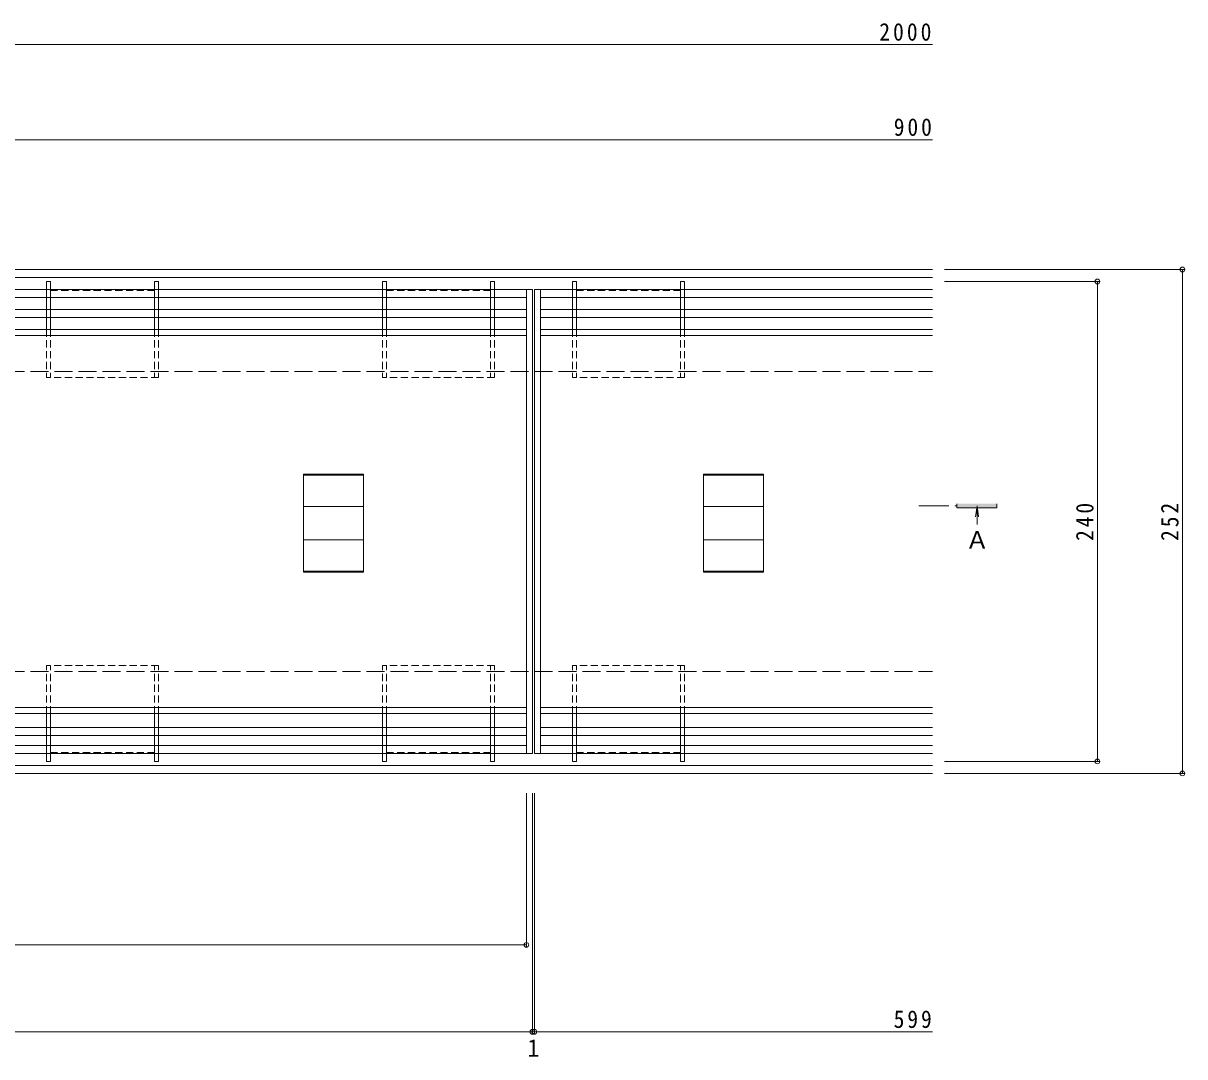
# Model space of a CAD drawing. Units: millimetres at full size, sheet at 1:3. Extents: x -1082 to 1176, y -818 to 815.
# Drawn here: x -504 to 77, y -62 to 455 of the extents above; entities that cross this region are included whole.
import ezdxf
from ezdxf.enums import TextEntityAlignment as Align

# ---------------------------------------------------------------- set-up
doc = ezdxf.new("R2010")
doc.units = ezdxf.units.MM
doc.header["$LTSCALE"] = 3
doc.header["$PDMODE"] = 32
doc.header["$PDSIZE"] = 2.4
for name, pattern in [('CHAIN1', [8, 5, -1, 1, -1]), ('DASHED1', [1.8, 1.2, -0.6]), ('DASHED3', [4, 3, -1])]:
    doc.linetypes.add(name, pattern=pattern)
for name, color, linetype, lineweight in [('B-1', 2, 'Continuous', 9), ('B-2', 3, 'Continuous', 9), ('B-3', 4, 'Continuous', 9), ('B-4', 7, 'Continuous', 9), ('B-5', 7, 'Continuous', 9), ('B-A', 2, 'Continuous', 9)]:
    doc.layers.add(name, color=color, linetype=linetype, lineweight=lineweight)
doc.styles.add('ＭＳ ゴシック', font='')
doc.styles.get('ＭＳ ゴシック').set_extended_font_data('MS Gothic')

msp = doc.modelspace()

# ---------------------------------------------------------------- linework, layer by layer
at = {"layer": 'B-1'}
for p, q in [((-1048.672, 332.134), (-49.672, 332.134)), ((-1048.672, 328.134), (-49.672, 328.134)), ((-1048.672, 84.134), (-49.672, 84.134)), ((-1048.672, 80.134), (-49.672, 80.134))]:
    msp.add_line(p, q, dxfattribs=at)
at = {"layer": 'B-1', "linetype": 'DASHED3'}
for p, q in [((-848.672, 281.134), (-49.672, 281.134)), ((-848.672, 131.135), (-49.672, 131.135))]:
    msp.add_line(p, q, dxfattribs=at)
at = {"layer": 'B-2'}
for p, q in [((-252.672, 90.134), (-252.672, 322.134)), ((-249.672, 322.134), (-249.672, 90.134)), ((-248.672, 322.134), (-248.672, 90.134)), ((-245.672, 322.134), (-245.672, 90.134)), ((-845.672, 302.134), (-252.672, 302.134)), ((-245.672, 302.134), (-49.672, 302.134)), ((-845.672, 299.134), (-252.672, 299.134)), ((-245.672, 299.134), (-49.672, 299.134)), ((-364.172, 180.814), (-364.172, 229.723)), ((-334.172, 229.723), (-364.172, 229.723)), ((-334.172, 229.223), (-364.172, 229.223)), ((-334.172, 229.723), (-334.172, 180.814)), ((-164.172, 180.814), (-164.172, 229.723)), ((-134.172, 229.723), (-164.172, 229.723)), ((-134.172, 229.223), (-164.172, 229.223)), ((-134.172, 229.723), (-134.172, 180.814)), ((-334.172, 213.634), (-364.172, 213.634)), ((-134.172, 213.634), (-164.172, 213.634)), ((-334.172, 196.902), (-364.172, 196.902)), ((-134.172, 196.902), (-164.172, 196.902)), ((-334.172, 181.314), (-364.172, 181.314)), ((-334.172, 180.814), (-364.172, 180.814)), ((-134.172, 181.314), (-164.172, 181.314)), ((-134.172, 180.814), (-164.172, 180.814)), ((-845.672, 113.134), (-252.672, 113.134)), ((-245.672, 113.134), (-49.672, 113.134)), ((-845.672, 110.134), (-252.672, 110.134)), ((-245.672, 110.134), (-49.672, 110.134))]:
    msp.add_line(p, q, dxfattribs=at)
at = {"layer": 'B-3'}
for p, q in [((-490.672, 326.134), (-492.672, 326.134)), ((-492.672, 326.134), (-492.672, 322.134)), ((-490.672, 326.134), (-490.672, 322.134)), ((-436.672, 326.134), (-438.672, 326.134)), ((-438.672, 326.134), (-438.672, 322.134)), ((-436.672, 326.134), (-436.672, 322.134)), ((-322.672, 326.134), (-324.672, 326.134)), ((-324.672, 326.134), (-324.672, 322.134)), ((-322.672, 326.134), (-322.672, 322.134)), ((-268.672, 326.134), (-270.672, 326.134)), ((-270.672, 326.134), (-270.672, 322.134)), ((-268.672, 326.134), (-268.672, 322.134)), ((-229.672, 326.134), (-229.672, 322.134)), ((-227.672, 326.134), (-229.672, 326.134)), ((-227.672, 326.134), (-227.672, 322.134)), ((-175.672, 326.134), (-175.672, 322.134)), ((-173.672, 326.134), (-175.672, 326.134)), ((-173.672, 326.134), (-173.672, 322.134)), ((-492.672, 318.134), (-492.672, 312.134)), ((-490.672, 318.134), (-490.672, 312.134)), ((-438.672, 318.134), (-438.672, 312.134)), ((-436.672, 318.134), (-436.672, 312.134)), ((-324.672, 318.134), (-324.672, 312.134)), ((-322.672, 318.134), (-322.672, 312.134)), ((-270.672, 318.134), (-270.672, 312.134)), ((-268.672, 318.134), (-268.672, 312.134)), ((-229.672, 318.134), (-229.672, 312.134)), ((-227.672, 318.134), (-227.672, 312.134)), ((-175.672, 318.134), (-175.672, 312.134)), ((-173.672, 318.134), (-173.672, 312.134)), ((-492.672, 308.134), (-492.672, 302.134)), ((-490.672, 308.134), (-490.672, 302.134)), ((-438.672, 308.134), (-438.672, 302.134)), ((-436.672, 308.134), (-436.672, 302.134)), ((-324.672, 308.134), (-324.672, 302.134)), ((-322.672, 308.134), (-322.672, 302.134)), ((-270.672, 308.134), (-270.672, 302.134)), ((-268.672, 308.134), (-268.672, 302.134)), ((-229.672, 308.134), (-229.672, 302.134)), ((-227.672, 308.134), (-227.672, 302.134)), ((-175.672, 308.134), (-175.672, 302.134)), ((-173.672, 308.134), (-173.672, 302.134)), ((-492.672, 103.134), (-492.672, 110.134)), ((-490.672, 103.134), (-490.672, 110.134)), ((-438.672, 103.134), (-438.672, 110.134)), ((-436.672, 103.134), (-436.672, 110.134)), ((-324.672, 103.134), (-324.672, 110.134)), ((-322.672, 103.134), (-322.672, 110.134)), ((-270.672, 103.134), (-270.672, 110.134)), ((-268.672, 103.134), (-268.672, 110.134)), ((-229.672, 103.134), (-229.672, 110.134)), ((-227.672, 103.134), (-227.672, 110.134)), ((-175.672, 103.134), (-175.672, 110.134)), ((-173.672, 103.134), (-173.672, 110.134)), ((-492.672, 94.134), (-492.672, 99.134)), ((-490.672, 94.134), (-490.672, 99.134)), ((-438.672, 94.134), (-438.672, 99.134)), ((-436.672, 94.134), (-436.672, 99.134)), ((-324.672, 94.134), (-324.672, 99.134)), ((-322.672, 94.134), (-322.672, 99.134)), ((-270.672, 94.134), (-270.672, 99.134)), ((-268.672, 94.134), (-268.672, 99.134)), ((-229.672, 94.134), (-229.672, 99.134)), ((-227.672, 94.134), (-227.672, 99.134)), ((-175.672, 94.134), (-175.672, 99.134)), ((-173.672, 94.134), (-173.672, 99.134)), ((-492.672, 86.135), (-492.672, 90.134)), ((-490.672, 86.135), (-490.672, 90.134)), ((-438.672, 86.135), (-438.672, 90.134)), ((-436.672, 86.135), (-436.672, 90.134)), ((-324.672, 86.135), (-324.672, 90.134)), ((-322.672, 86.135), (-322.672, 90.134)), ((-270.672, 86.135), (-270.672, 90.134)), ((-268.672, 86.135), (-268.672, 90.134)), ((-229.672, 86.135), (-229.672, 90.134)), ((-227.672, 86.135), (-227.672, 90.134)), ((-175.672, 86.135), (-175.672, 90.134)), ((-173.672, 86.135), (-173.672, 90.134)), ((-490.672, 86.135), (-492.672, 86.135)), ((-436.672, 86.135), (-438.672, 86.135)), ((-322.672, 86.135), (-324.672, 86.135)), ((-268.672, 86.135), (-270.672, 86.135)), ((-227.672, 86.135), (-229.672, 86.135)), ((-173.672, 86.135), (-175.672, 86.135))]:
    msp.add_line(p, q, dxfattribs=at)
at = {"layer": 'B-3', "linetype": 'DASHED1'}
for p, q in [((-492.672, 322.134), (-492.672, 318.134)), ((-490.672, 322.134), (-490.672, 318.134)), ((-490.672, 321.634), (-438.672, 321.634)), ((-438.672, 322.134), (-438.672, 318.134)), ((-436.672, 322.134), (-436.672, 318.134)), ((-324.672, 322.134), (-324.672, 318.134)), ((-322.672, 322.134), (-322.672, 318.134)), ((-322.672, 321.634), (-270.672, 321.634)), ((-270.672, 322.134), (-270.672, 318.134)), ((-268.672, 322.134), (-268.672, 318.134)), ((-229.672, 322.134), (-229.672, 318.134)), ((-227.672, 322.134), (-227.672, 318.134)), ((-227.672, 321.634), (-175.672, 321.634)), ((-175.672, 322.134), (-175.672, 318.134)), ((-173.672, 322.134), (-173.672, 318.134)), ((-492.672, 312.134), (-492.672, 308.134)), ((-490.672, 312.134), (-490.672, 308.134)), ((-438.672, 312.134), (-438.672, 308.134)), ((-436.672, 312.134), (-436.672, 308.134)), ((-324.672, 312.134), (-324.672, 308.134)), ((-322.672, 312.134), (-322.672, 308.134)), ((-270.672, 312.134), (-270.672, 308.134)), ((-268.672, 312.134), (-268.672, 308.134)), ((-229.672, 312.134), (-229.672, 308.134)), ((-227.672, 312.134), (-227.672, 308.134)), ((-175.672, 312.134), (-175.672, 308.134)), ((-173.672, 312.134), (-173.672, 308.134)), ((-492.672, 302.134), (-492.672, 278.134)), ((-490.672, 302.134), (-490.672, 278.134)), ((-438.672, 302.134), (-438.672, 278.134)), ((-436.672, 302.134), (-436.672, 278.134)), ((-324.672, 302.134), (-324.672, 278.134)), ((-322.672, 302.134), (-322.672, 278.134)), ((-270.672, 302.134), (-270.672, 278.134)), ((-268.672, 302.134), (-268.672, 278.134)), ((-229.672, 302.134), (-229.672, 278.134)), ((-227.672, 302.134), (-227.672, 278.134)), ((-175.672, 302.134), (-175.672, 278.134)), ((-173.672, 302.134), (-173.672, 278.134)), ((-436.672, 278.134), (-492.672, 278.134)), ((-268.672, 278.134), (-324.672, 278.134)), ((-173.672, 278.134), (-229.672, 278.134)), ((-492.672, 110.134), (-492.672, 134.134)), ((-436.672, 134.134), (-492.672, 134.134)), ((-490.672, 110.134), (-490.672, 134.134)), ((-438.672, 110.134), (-438.672, 134.134)), ((-436.672, 110.134), (-436.672, 134.134)), ((-324.672, 110.134), (-324.672, 134.134)), ((-268.672, 134.134), (-324.672, 134.134)), ((-322.672, 110.134), (-322.672, 134.134)), ((-270.672, 110.134), (-270.672, 134.134)), ((-268.672, 110.134), (-268.672, 134.134)), ((-173.672, 134.134), (-229.672, 134.134)), ((-229.672, 110.134), (-229.672, 134.134)), ((-227.672, 110.134), (-227.672, 134.134)), ((-175.672, 110.134), (-175.672, 134.134)), ((-173.672, 110.134), (-173.672, 134.134)), ((-492.672, 99.134), (-492.672, 103.134)), ((-490.672, 99.134), (-490.672, 103.134)), ((-438.672, 99.134), (-438.672, 103.134)), ((-436.672, 99.134), (-436.672, 103.134)), ((-324.672, 99.134), (-324.672, 103.134)), ((-322.672, 99.134), (-322.672, 103.134)), ((-270.672, 99.134), (-270.672, 103.134)), ((-268.672, 99.134), (-268.672, 103.134)), ((-229.672, 99.134), (-229.672, 103.134)), ((-227.672, 99.134), (-227.672, 103.134)), ((-175.672, 99.134), (-175.672, 103.134)), ((-173.672, 99.134), (-173.672, 103.134)), ((-492.672, 90.134), (-492.672, 94.134)), ((-490.672, 90.134), (-490.672, 94.134)), ((-438.672, 90.134), (-438.672, 94.134)), ((-436.672, 90.134), (-436.672, 94.134)), ((-324.672, 90.134), (-324.672, 94.134)), ((-322.672, 90.134), (-322.672, 94.134)), ((-270.672, 90.134), (-270.672, 94.134)), ((-268.672, 90.134), (-268.672, 94.134)), ((-229.672, 90.134), (-229.672, 94.134)), ((-227.672, 90.134), (-227.672, 94.134)), ((-175.672, 90.134), (-175.672, 94.134)), ((-173.672, 90.134), (-173.672, 94.134)), ((-490.672, 90.634), (-438.672, 90.634)), ((-322.672, 90.634), (-270.672, 90.634)), ((-227.672, 90.634), (-175.672, 90.634))]:
    msp.add_line(p, q, dxfattribs=at)
at = {"layer": 'B-4'}
for p, q in [((-849.172, 444.648), (-49.672, 444.648)), ((-749.172, 397.052), (-49.672, 397.052)), ((76.243, 332.134), (-43.672, 332.134)), ((75.343, 332.134), (75.343, 80.134)), ((33.741, 326.134), (-43.672, 326.134)), ((32.841, 326.134), (32.841, 86.134)), ((33.741, 86.134), (-43.672, 86.134)), ((76.243, 80.134), (-43.672, 80.134)), ((-252.672, -6.541), (-252.672, 70.246)), ((-249.672, -49.973), (-249.672, 70.246)), ((-248.672, -49.973), (-248.672, 70.246)), ((-845.672, -5.641), (-252.672, -5.641)), ((-848.672, -49.073), (-249.672, -49.073)), ((-249.672, -49.073), (-248.672, -49.073)), ((-248.672, -49.073), (-49.672, -49.073))]:
    msp.add_line(p, q, dxfattribs=at)
for p in [(75.343, 332.134), (32.841, 326.134), (32.841, 86.134), (75.343, 80.134), (-252.672, -5.641), (-249.672, -49.073), (-248.672, -49.073)]:
    msp.add_point(p, dxfattribs=at)
at = {"layer": 'B-5', "color": 4}
for p, q in [((-17.376, 214.989), (-17.376, 212.989)), ((-27.313, 213.989), (-28.049, 208.403)), ((-27.313, 213.989), (-26.578, 208.403))]:
    msp.add_line(p, q, dxfattribs=at)
at = {"layer": 'B-5', "color": 4, "linetype": 'CHAIN1'}
msp.add_line((-56.352, 213.989), (-37.376, 213.989), dxfattribs=at)
at = {"layer": 'B-5', "color": 4}
for points in [[(-17.376, 212.989), (-37.376, 212.989), (-37.376, 214.989)], [(-27.313, 213.989), (-27.313, 205.141), (-27.313, 204.586)]]:
    msp.add_lwpolyline(points, dxfattribs=at)
msp.add_solid([(-37.376, 214.989), (-37.376, 212.989), (-17.376, 214.989), (-17.376, 212.989)], dxfattribs=at)
at = {"layer": 'B-A', "color": 6}
for p, q in [((-848.672, 322.134), (-249.672, 322.134)), ((-248.672, 322.134), (-49.672, 322.134)), ((-845.672, 318.134), (-252.672, 318.134)), ((-245.672, 318.134), (-49.672, 318.134)), ((-845.672, 312.134), (-252.672, 312.134)), ((-845.672, 308.134), (-252.672, 308.134)), ((-245.672, 312.134), (-49.672, 312.134)), ((-245.672, 308.134), (-49.672, 308.134)), ((-845.672, 103.134), (-252.672, 103.134)), ((-845.672, 99.134), (-252.672, 99.134)), ((-245.672, 103.134), (-49.672, 103.134)), ((-245.672, 99.134), (-49.672, 99.134)), ((-845.672, 94.134), (-252.672, 94.134)), ((-245.672, 94.134), (-49.672, 94.134)), ((-848.672, 90.134), (-249.672, 90.134)), ((-248.672, 90.134), (-49.672, 90.134))]:
    msp.add_line(p, q, dxfattribs=at)

# ---------------------------------------------------------------- texts
at = {"layer": 'B-4', "color": 2, "style": 'ＭＳ ゴシック'}
msp.add_text('1', height=8.798, dxfattribs=at).set_placement((-252.172, -64.195), align=Align.BOTTOM_LEFT)
at = {"layer": 'B-4', "color": 2, "char_height": 8.798, "attachment_point": 7, "style": 'ＭＳ ゴシック'}
for s, insert in [('\\T1.28;\\W0.9;2000', (-76.212, 446.448)), ('\\T1.27;\\W0.9;900', (-68.975, 398.852)), ('\\T1.27;\\W0.9;599', (-69.033, -47.273))]:
    msp.add_mtext(s, dxfattribs=dict(at, insert=insert))
at = {"layer": 'B-4', "color": 2, "char_height": 8.798, "attachment_point": 7, "rotation": 90, "style": 'ＭＳ ゴシック'}
for s, insert in [('\\T1.27;\\W0.9;252', (73.543, 196.384)), ('\\T1.27;\\W0.9;240', (31.041, 196.384))]:
    msp.add_mtext(s, dxfattribs=dict(at, insert=insert))
at = {"layer": 'B-5', "color": 2, "style": 'ＭＳ ゴシック'}
msp.add_text('Ａ', height=8.798, dxfattribs=at).set_placement((-33.22, 189.861), align=Align.BOTTOM_LEFT)

doc.saveas('drawing.dxf')
